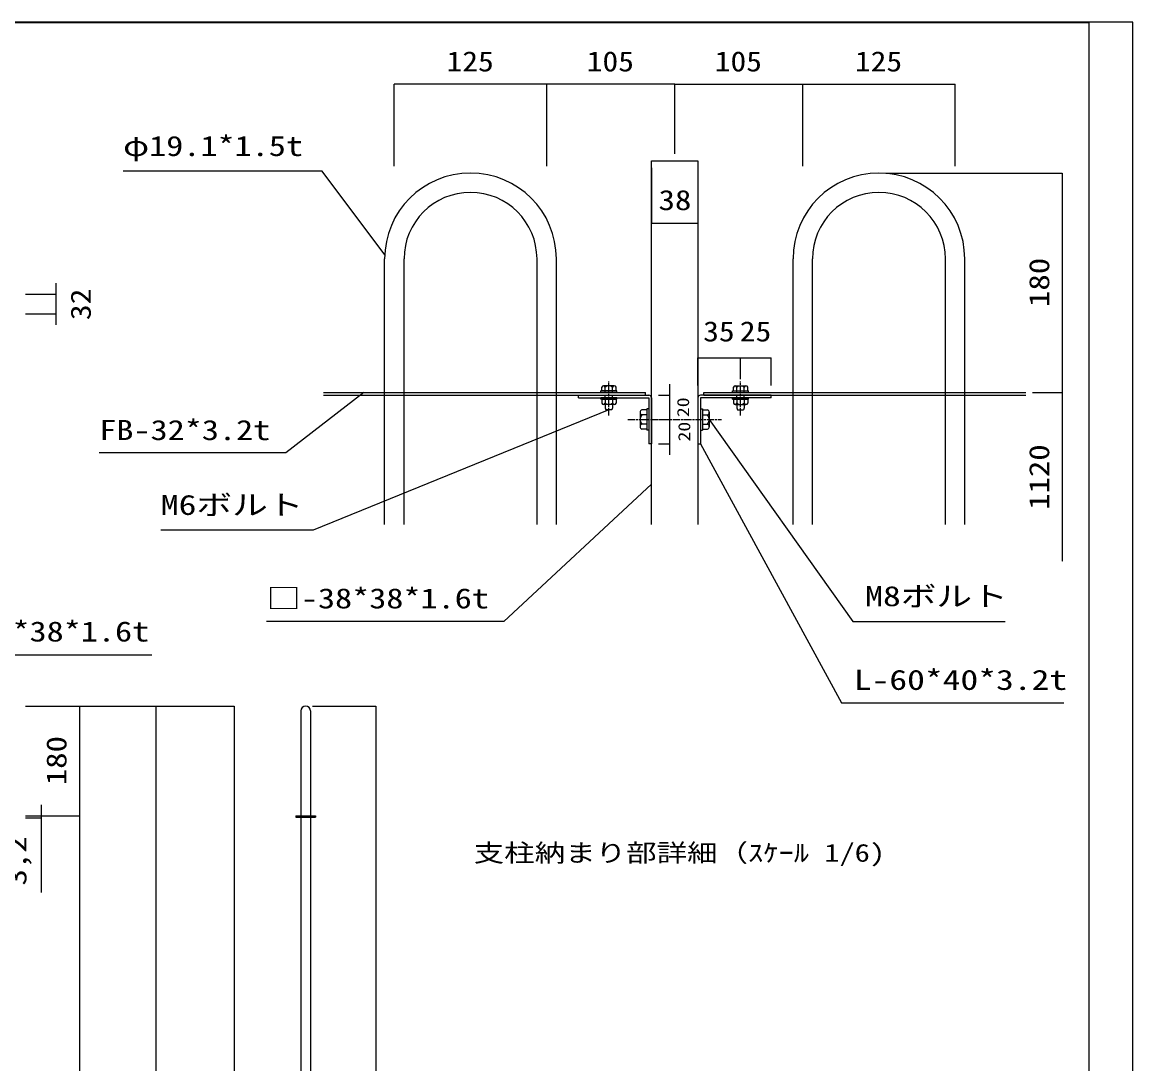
# Model space of a CAD drawing. Units: millimetres, scale not verified. Extents: x -209 to 200, y -148 to 137.
# Drawn here: x 47.9 to 199.7, y -5.4 to 137 of the extents above; entities that cross this region are included whole.
import ezdxf
from ezdxf.enums import TextEntityAlignment as Align

# ---------------------------------------------------------------- set-up
doc = ezdxf.new("R2010")
doc.units = ezdxf.units.MM
doc.linetypes.add('CHAIN', pattern=[18.5, 12, -1.5, 3.5, -1.5])
doc.linetypes.add('DASHED_SPACED', pattern=[12, 6, -6])
for name, color, linetype, lineweight in [('0-0', 6, 'Continuous', 25), ('0-1_0', 6, 'Continuous', 25), ('0-2_補助', 5, 'Continuous', 25), ('0-3_縦格子', 6, 'Continuous', 25), ('0-4_横桟', 2, 'Continuous', 25), ('0-5_支柱', 60, 'Continuous', 25), ('0-6_下地', 32, 'Continuous', 25), ('0-7_寸法', 3, 'Continuous', 25), ('0-8_寸法線', 3, 'Continuous', 25), ('0-A_ｾﾝﾀｰ', 1, 'CHAIN', 25)]:
    doc.layers.add(name, color=color, linetype=linetype, lineweight=lineweight)
doc.styles.add('ＭＳ ゴシック', font='')
doc.styles.get('ＭＳ ゴシック').set_extended_font_data('MS Gothic')

# ---------------------------------------------------------------- blocks, each defined once
blk = doc.blocks.new('filled_dot')
at = {"color": 0, "linetype": 'Continuous', "lineweight": -2, "const_width": 1.25}
blk.add_lwpolyline([(-0.625, 0, 1), (0.625, 0, 1)], format="xyb", close=True, dxfattribs=at)
blk = doc.blocks.new('A$C54DE35E0')
at = {"layer": '0-1_0'}
for p, q in [((0, 0), (556.725, 0)), ((556.725, 0), (556.725, -399))]:
    blk.add_line(p, q, dxfattribs=at)
blk = doc.blocks.new('filled_arrow')
at = {"color": 0, "linetype": 'Continuous', "lineweight": -2}
blk.add_solid([(7.5, 1.25), (0, 0), (7.5, -1.25)], dxfattribs=at)
blk = doc.blocks.new('DIMENSION_010_')
at = {"layer": '0-7_寸法'}
blk.add_lwpolyline([(5938.01, -279.55), (5835.41, -142.23), (5826.41, -142.23), (5508.84, -142.23)], dxfattribs=at)
at = {"layer": '0-7_寸法', "xscale": 0.1, "yscale": 0.1, "rotation": 306.8}
blk.add_blockref('filled_arrow', (5938.01, -279.55), dxfattribs=at)
at = {"layer": '0-7_寸法', "style": 'ＭＳ ゴシック', "width": 1.25}
blk.add_text('φ19.1*1.5t', height=32.99, dxfattribs=at).set_placement((5508.84, -127.32), align=Align.BOTTOM_LEFT)
blk = doc.blocks.new('DIMENSION_011_')
at = {"layer": '0-7_寸法'}
blk.add_lwpolyline([(5903.53, -505.27), (5775.92, -604.57), (5766.92, -604.57), (5469.68, -604.57)], dxfattribs=at)
at = {"layer": '0-7_寸法', "xscale": 0.1, "yscale": 0.1, "rotation": 37.9}
blk.add_blockref('filled_arrow', (5903.53, -505.27), dxfattribs=at)
at = {"layer": '0-7_寸法', "style": 'ＭＳ ゴシック', "width": 1.25}
blk.add_text('FB-32*3.2t', height=32.99, dxfattribs=at).set_placement((5469.68, -593.32), align=Align.BOTTOM_LEFT)
blk = doc.blocks.new('DIMENSION_012_')
at = {"layer": '0-7_寸法'}
blk.add_lwpolyline([(6305.75, -533.67), (5820.79, -731.16), (5811.79, -731.16), (5570.75, -731.16)], dxfattribs=at)
at = {"layer": '0-7_寸法', "xscale": 0.1, "yscale": 0.1, "rotation": 22.2}
blk.add_blockref('filled_arrow', (6305.75, -533.67), dxfattribs=at)
at = {"layer": '0-7_寸法', "style": 'ＭＳ ゴシック', "width": 1.3}
blk.add_text('M6ボルト', height=32.99, dxfattribs=at).set_placement((5570.75, -716.14), align=Align.BOTTOM_LEFT)
blk = doc.blocks.new('DIMENSION_013_')
at = {"layer": '0-7_寸法'}
blk.add_lwpolyline([(6470.52, -549.67), (6706.07, -880.83), (6715.07, -880.83), (6956.11, -880.83)], dxfattribs=at)
at = {"layer": '0-7_寸法', "xscale": 0.1, "yscale": 0.1, "rotation": 125.4}
blk.add_blockref('filled_arrow', (6470.52, -549.67), dxfattribs=at)
at = {"layer": '0-7_寸法', "style": 'ＭＳ ゴシック', "width": 1.3}
blk.add_text('M8ボルト', height=32.99, dxfattribs=at).set_placement((6726.32, -865.81), align=Align.BOTTOM_LEFT)
blk = doc.blocks.new('DIMENSION_014_')
at = {"layer": '0-7_寸法'}
blk.add_lwpolyline([(5068.34, -1019.78), (5166.58, -935.5), (5175.58, -935.5), (5555.96, -935.5)], dxfattribs=at)
at = {"layer": '0-7_寸法', "xscale": 0.1, "yscale": 0.1, "rotation": 220.6}
blk.add_blockref('filled_arrow', (5068.34, -1019.78), dxfattribs=at)
at = {"layer": '0-7_寸法', "style": 'ＭＳ ゴシック', "width": 1.25}
blk.add_text('□-38*38*1.6t', height=32.99, dxfattribs=at).set_placement((5186.83, -923.79), align=Align.BOTTOM_LEFT)
blk = doc.blocks.new('DIMENSION_015_')
at = {"layer": '0-7_寸法'}
blk.add_lwpolyline([(6375.75, -655.47), (6133.55, -881.15), (6124.55, -881.15), (5744.16, -881.15)], dxfattribs=at)
at = {"layer": '0-7_寸法', "xscale": 0.1, "yscale": 0.1, "rotation": 43}
blk.add_blockref('filled_arrow', (6375.75, -655.47), dxfattribs=at)
at = {"layer": '0-7_寸法', "style": 'ＭＳ ゴシック', "width": 1.25}
blk.add_text('□-38*38*1.6t', height=32.99, dxfattribs=at).set_placement((5744.16, -869.44), align=Align.BOTTOM_LEFT)
blk = doc.blocks.new('DIMENSION_016_')
at = {"layer": '0-7_寸法'}
blk.add_lwpolyline([(6456.15, -589.67), (6687.27, -1014.39), (6696.27, -1014.39), (7051.99, -1014.39)], dxfattribs=at)
at = {"layer": '0-7_寸法', "xscale": 0.1, "yscale": 0.1, "rotation": 118.6}
blk.add_blockref('filled_arrow', (6456.15, -589.67), dxfattribs=at)
at = {"layer": '0-7_寸法', "style": 'ＭＳ ゴシック', "width": 1.3}
blk.add_text('L-60*40*3.2t', height=32.99, dxfattribs=at).set_placement((6707.52, -1003.14), align=Align.BOTTOM_LEFT)
blk = doc.blocks.new('Viewport_NO.1')
at = {"layer": '0-2_補助'}
blk.add_lwpolyline([(7165.29, -3315.31), (7165.29, 102.1), (2258.89, 102.1)], dxfattribs=at)
at = {"layer": '0-3_縦格子'}
for p, q in [((5937.85, -721.9), (5937.85, -286.17)), ((5969.65, -721.9), (5969.65, -286.17)), ((6187.85, -721.9), (6187.85, -286.17)), ((6219.65, -721.9), (6219.65, -286.17)), ((6607.85, -721.9), (6607.85, -286.17)), ((6639.65, -721.9), (6639.65, -286.17)), ((6857.85, -721.9), (6857.85, -286.17)), ((6889.65, -721.9), (6889.65, -286.17)), ((5800.49, -1027.73), (5800.49, -2469.78)), ((5816.39, -1027.73), (5816.39, -2469.78))]:
    blk.add_line(p, q, dxfattribs=at)
for centre, radius in [((6078.75, -286.17), 140.9), ((6748.75, -286.17), 140.9), ((6078.75, -286.17), 109.1), ((6748.75, -286.17), 109.1), ((5808.44, -1027.73), 7.95)]:
    blk.add_arc(centre, radius, 0, 180, dxfattribs=at)
at = {"layer": '0-4_横桟'}
for p, q in [((5837.85, -505.27), (6365.75, -505.27)), ((5837.85, -509.67), (6365.75, -509.67)), ((6365.75, -509.67), (6365.75, -505.27)), ((6461.75, -505.27), (6989.65, -505.27)), ((6461.75, -509.67), (6461.75, -505.27)), ((6461.75, -509.67), (6989.65, -509.67)), ((5792.44, -1199.78), (5824.44, -1199.78)), ((5792.44, -1199.78), (5792.44, -1201.98)), ((5792.44, -1201.98), (5824.44, -1201.98)), ((5824.44, -1199.78), (5824.44, -1201.98))]:
    blk.add_line(p, q, dxfattribs=at)
at = {"layer": '0-5_支柱'}
blk.add_lwpolyline([(6375.75, -721.9), (6375.75, -125.27), (6451.75, -125.27), (6451.75, -721.9)], dxfattribs=at)
at = {"layer": '0-6_下地'}
for p, q in [((6255.75, -514.07), (6255.75, -509.67)), ((6255.75, -509.67), (6371.35, -509.67)), ((6318.95, -502.87), (6292.55, -502.87)), ((6318.95, -502.87), (6292.55, -502.87)), ((6292.55, -505.27), (6292.55, -502.87)), ((6318.95, -505.27), (6292.55, -505.27)), ((6293.96, -502.87), (6293.96, -496.65)), ((6317.54, -502.87), (6293.96, -502.87)), ((6314.59, -494.5), (6296.91, -494.5)), ((6299.86, -502.87), (6299.86, -496.65)), ((6311.64, -502.87), (6311.64, -496.65)), ((6317.54, -502.87), (6317.54, -496.65)), ((6318.95, -505.27), (6318.95, -502.87)), ((6571.75, -509.67), (6456.15, -509.67)), ((6508.55, -502.87), (6534.95, -502.87)), ((6508.55, -502.87), (6534.95, -502.87)), ((6508.55, -505.27), (6508.55, -502.87)), ((6508.55, -505.27), (6534.95, -505.27)), ((6509.96, -502.87), (6509.96, -496.65)), ((6509.96, -502.87), (6533.54, -502.87)), ((6512.91, -494.5), (6530.59, -494.5)), ((6515.86, -502.87), (6515.86, -496.65)), ((6527.64, -502.87), (6527.64, -496.65)), ((6533.54, -502.87), (6533.54, -496.65)), ((6534.95, -505.27), (6534.95, -502.87)), ((6571.75, -514.07), (6571.75, -509.67)), ((6255.75, -514.07), (6371.35, -514.07)), ((6292.55, -516.47), (6292.55, -514.07)), ((6318.95, -514.07), (6292.55, -514.07)), ((6318.95, -516.47), (6292.55, -516.47)), ((6293.96, -516.47), (6293.96, -522.69)), ((6295, -516.47), (6316.5, -516.47)), ((6314.59, -524.85), (6296.91, -524.85)), ((6299.75, -524.85), (6299.75, -530.67)), ((6299.86, -516.47), (6299.86, -522.69)), ((6311.64, -516.47), (6311.64, -522.69)), ((6311.75, -524.85), (6311.75, -530.67)), ((6317.54, -516.47), (6317.54, -522.69)), ((6318.95, -516.47), (6318.95, -514.07)), ((6371.35, -514.07), (6371.35, -589.67)), ((6375.75, -514.07), (6375.75, -589.67)), ((6451.75, -514.07), (6451.75, -589.67)), ((6571.75, -514.07), (6456.15, -514.07)), ((6456.15, -514.07), (6456.15, -589.67)), ((6508.55, -516.47), (6508.55, -514.07)), ((6508.55, -514.07), (6534.95, -514.07)), ((6508.55, -516.47), (6534.95, -516.47)), ((6509.96, -516.47), (6509.96, -522.69)), ((6532.5, -516.47), (6511, -516.47)), ((6512.91, -524.85), (6530.59, -524.85)), ((6515.75, -524.85), (6515.75, -530.67)), ((6515.86, -516.47), (6515.86, -522.69)), ((6527.64, -516.47), (6527.64, -522.69)), ((6527.75, -524.85), (6527.75, -530.67)), ((6533.54, -516.47), (6533.54, -522.69)), ((6534.95, -516.47), (6534.95, -514.07)), ((6299.75, -530.67), (6300.95, -533.67)), ((6356.98, -537.88), (6356.98, -561.46)), ((6368.15, -533.95), (6359.86, -533.95)), ((6368.15, -541.82), (6359.86, -541.82)), ((6368.15, -532.07), (6368.15, -567.27)), ((6368.15, -532.07), (6368.15, -567.27)), ((6371.35, -532.07), (6368.15, -532.07)), ((6368.15, -533.95), (6368.15, -565.39)), ((6371.35, -532.07), (6371.35, -567.27)), ((6456.15, -532.07), (6459.35, -532.07)), ((6456.15, -532.07), (6456.15, -567.27)), ((6459.35, -532.07), (6459.35, -567.27)), ((6459.35, -532.07), (6459.35, -567.27)), ((6459.35, -533.95), (6459.35, -565.39)), ((6459.35, -533.95), (6467.65, -533.95)), ((6459.35, -541.82), (6467.65, -541.82)), ((6470.52, -537.88), (6470.52, -561.46)), ((6527.75, -530.67), (6526.55, -533.67)), ((6368.15, -557.53), (6359.86, -557.53)), ((6459.35, -557.53), (6467.65, -557.53)), ((6368.15, -565.39), (6359.86, -565.39)), ((6371.35, -567.27), (6368.15, -567.27)), ((6456.15, -567.27), (6459.35, -567.27)), ((6459.35, -565.39), (6467.65, -565.39)), ((6375.75, -589.67), (6371.35, -589.67)), ((6451.75, -589.67), (6456.15, -589.67))]:
    blk.add_line(p, q, dxfattribs=at)
at = {"layer": '0-6_下地', "linetype": 'DASHED_SPACED'}
for p, q in [((6299.75, -516.47), (6299.75, -502.87)), ((6311.75, -516.47), (6311.75, -502.87)), ((6515.75, -516.47), (6515.75, -502.87)), ((6527.75, -516.47), (6527.75, -502.87))]:
    blk.add_line(p, q, dxfattribs=at)
at = {"layer": '0-6_下地'}
for points in [[(6311.75, -530.67), (6310.55, -533.67), (6300.95, -533.67)], [(6515.75, -530.67), (6516.95, -533.67), (6526.55, -533.67)]]:
    blk.add_lwpolyline(points, dxfattribs=at)
for centre, radius, start, end in [((6296.91, -497.59), 3.1, 17.74657, 162.25343), ((6305.75, -503.63), 9.13, 49.83207, 130.16793), ((6314.59, -497.59), 3.1, 17.74657, 162.25343), ((6371.35, -514.07), 4.4, 0, 90), ((6456.15, -514.07), 4.4, 90, 180), ((6512.91, -497.59), 3.1, 17.74657, 162.25343), ((6521.75, -503.63), 9.13, 49.83207, 130.16793), ((6530.59, -497.59), 3.1, 17.74657, 162.25343), ((6296.91, -521.75), 3.1, 197.74657, 342.25343), ((6305.75, -515.71), 9.13, 229.83207, 310.16793), ((6314.59, -521.75), 3.1, 197.74657, 342.25343), ((6512.91, -521.75), 3.1, 197.74657, 342.25343), ((6521.75, -515.71), 9.13, 229.83207, 310.16793), ((6530.59, -521.75), 3.1, 197.74657, 342.25343), ((6361.11, -537.88), 4.13, 107.74657, 252.25343), ((6369.16, -549.67), 12.18, 139.83207, 220.16793), ((6458.34, -549.67), 12.18, 319.83207, 40.16793), ((6466.39, -537.88), 4.13, 287.74657, 72.25343), ((6361.11, -561.46), 4.13, 107.74657, 252.25343), ((6466.39, -561.46), 4.13, 287.74657, 72.25343)]:
    blk.add_arc(centre, radius, start, end, dxfattribs=at)
at = {"layer": '0-7_寸法'}
for p, q in [((6203.75, 0.2), (5953.75, 0.2)), ((5953.75, -134.02), (5953.75, 0.2)), ((6413.75, 0.2), (6203.75, 0.2)), ((6203.75, -134.02), (6203.75, 0.2)), ((6203.75, -134.02), (6203.75, 0.2)), ((6413.75, 0.2), (6623.75, 0.2)), ((6413.75, -114.02), (6413.75, 0.2)), ((6413.75, -114.02), (6413.75, 0.2)), ((6623.75, -134.02), (6623.75, 0.2)), ((6623.75, 0.2), (6873.75, 0.2)), ((6623.75, -134.02), (6623.75, 0.2)), ((6873.75, -134.02), (6873.75, 0.2)), ((6375.75, -136.52), (6375.75, -227.32)), ((6451.75, -136.52), (6451.75, -227.32)), ((6760, -145.27), (7049.35, -145.27)), ((7049.35, -145.27), (7049.35, -505.27)), ((6375.75, -227.32), (6451.75, -227.32)), ((5398.26, -326.21), (5398.26, -394.21)), ((5348.54, -344.21), (5398.26, -344.21)), ((5348.54, -376.21), (5398.26, -376.21)), ((6451.75, -448.32), (6521.75, -448.32)), ((6451.75, -494.02), (6451.75, -448.32)), ((6521.75, -483.25), (6521.75, -448.32)), ((6521.75, -448.32), (6571.75, -448.32)), ((6521.75, -483.25), (6521.75, -448.32)), ((6571.75, -494.02), (6571.75, -448.32)), ((6405.12, -491.67), (6405.12, -567.67)), ((6387, -509.67), (6405.12, -509.67)), ((7000.9, -505.27), (7049.35, -505.27)), ((7000.9, -505.27), (7049.35, -505.27)), ((7049.35, -505.27), (7049.35, -781.9)), ((6405.12, -531.67), (6405.12, -607.67)), ((6387, -549.67), (6405.12, -549.67)), ((6387, -549.67), (6405.12, -549.67)), ((6387, -589.67), (6405.12, -589.67)), ((5348.54, -1019.78), (5437.08, -1019.78)), ((5348.54, -1019.78), (5562.4, -1019.78)), ((5348.54, -1019.78), (5691.17, -1019.78)), ((5437.08, -1019.78), (5437.08, -1199.78)), ((5562.4, -1019.78), (5562.4, -2469.78)), ((5691.17, -1019.78), (5691.17, -2519.78)), ((5819.69, -1019.78), (5923.33, -1019.78)), ((5923.33, -1019.78), (5923.33, -2469.78)), ((5374.31, -1181.78), (5374.31, -1325.48)), ((5348.54, -1199.78), (5437.08, -1199.78)), ((5348.54, -1199.78), (5437.08, -1199.78)), ((5348.54, -1199.78), (5374.31, -1199.78)), ((5437.08, -1199.78), (5437.08, -2319.78)), ((5348.54, -1202.98), (5374.31, -1202.98))]:
    blk.add_line(p, q, dxfattribs=at)
at = {"layer": '0-A_ｾﾝﾀｰ'}
for p, q in [((6305.75, -543.18), (6305.75, -487.56)), ((6305.75, -543.18), (6305.75, -487.56)), ((6521.75, -543.18), (6521.75, -487.56)), ((6521.75, -543.18), (6521.75, -487.56)), ((6336.98, -549.67), (6490.52, -549.67))]:
    blk.add_line(p, q, dxfattribs=at)
at = {"layer": '0-0', "xscale": 8.555155, "yscale": 8.555155}
blk.add_blockref('A$C54DE35E0', (2330.4, 101.4), dxfattribs=at)
at = {"layer": '0-7_寸法'}
for name, p, xscale, yscale, rotation in [('filled_dot', (5953.75, 0.2), 0.3, 0.3, 180), ('filled_dot', (6203.75, 0.2), 0.3, 0.3, 180), ('filled_dot', (6413.75, 0.2), 0.3, 0.3, 180), ('filled_dot', (6623.75, 0.2), 0.3, 0.3, 180), ('filled_dot', (7049.35, -145.27), 0.3, 0.3, 90), ('filled_dot', (6375.75, -227.32), 0.3, 0.3, 180), ('filled_dot', (5398.26, -344.21), 0.3, 0.3, 270), ('filled_dot', (5398.26, -376.21), 0.3, 0.3, 90), ('filled_dot', (6451.75, -448.32), 0.3, 0.3, 180), ('filled_dot', (6521.75, -448.32), 0.3, 0.3, 180), ('filled_dot', (6405.12, -509.67), 0.3, 0.3, 270), ('filled_dot', (7049.35, -505.27), 0.3, 0.3, 270), ('filled_dot', (7049.35, -505.27), 0.3, 0.3, 90), ('filled_dot', (6405.12, -549.67), 0.3, 0.3, 90), ('filled_dot', (6405.12, -549.67), 0.3, 0.3, 270), ('filled_dot', (6405.12, -589.67), 0.3, 0.3, 90), ('filled_arrow', (7049.35, -781.9), 0.1, 0.1, 270), ('filled_dot', (5437.08, -1019.78), 0.3, 0.3, 90), ('filled_dot', (5562.4, -1019.78), 0.3, 0.3, 90), ('filled_dot', (5691.17, -1019.78), 0.3, 0.3, 90), ('filled_dot', (5923.33, -1019.78), 0.3, 0.3, 90), ('filled_dot', (5374.31, -1199.78), 0.3, 0.3, 270), ('filled_dot', (5437.08, -1199.78), 0.3, 0.3, 270), ('filled_dot', (5437.08, -1199.78), 0.3, 0.3, 90), ('filled_dot', (5374.31, -1202.98), 0.3, 0.3, 90)]:
    blk.add_blockref(name, p, dxfattribs=dict(at, xscale=xscale, yscale=yscale, rotation=rotation))
at = {"layer": '0-7_寸法', "xscale": 0.3, "yscale": 0.3}
for p in [(6203.75, 0.2), (6413.75, 0.2), (6623.75, 0.2), (6873.75, 0.2), (6451.75, -227.32), (6521.75, -448.32), (6571.75, -448.32)]:
    blk.add_blockref('filled_dot', p, dxfattribs=at)
at = {"layer": '0-7_寸法'}
for name in ['DIMENSION_010_', 'DIMENSION_011_', 'DIMENSION_012_', 'DIMENSION_013_', 'DIMENSION_016_', 'DIMENSION_015_', 'DIMENSION_014_']:
    blk.add_blockref(name, (0, 0), dxfattribs=at)
at = {"layer": '0-7_寸法', "style": 'ＭＳ ゴシック'}
for s, width, p in [('125', 1.15, (6039.46, 11.45)), ('105', 1.15, (6269.46, 11.45)), ('105', 1.15, (6479.46, 11.45)), ('125', 1.15, (6709.46, 11.45)), ('38', 1.2, (6387.25, -216.07)), ('35', 1.15, (6460.48, -431.45)), ('25', 1.15, (6520.6, -431.45))]:
    blk.add_text(s, height=32.99, dxfattribs=dict(at, width=width)).set_placement(p, align=Align.BOTTOM_LEFT)
for s, height, width, p in [('180', 32.99, 1.2, (7038.1, -365.13)), ('32', 32.99, 1.15, (5465.65, -386.59)), ('20', 19.79, 1.2, (6443.36, -545.71)), ('20', 19.79, 1.2, (6445.24, -585.71)), ('1120', 32.99, 1.2, (7038.1, -698.06)), ('180', 32.99, 1.2, (5425.83, -1149.64)), ('3,2', 32.99, 1.2, (5360.2, -1314.23))]:
    blk.add_text(s, height=height, rotation=90, dxfattribs=dict(at, width=width)).set_placement(p, align=Align.BOTTOM_LEFT)
at = {"layer": '0-8_寸法線', "style": 'ＭＳ ゴシック', "width": 1.25}
blk.add_text('支柱納まり部詳細（ｽｹｰﾙ 1/6)', height=29.33, dxfattribs=at).set_placement((6084.07, -1284.02), align=Align.BOTTOM_LEFT)

msp = doc.modelspace()

# ---------------------------------------------------------------- block references
at = {"layer": '0-0', "xscale": 0.08333333, "yscale": 0.08333333}
msp.add_blockref('Viewport_NO.1', (-397.363, 128.527), dxfattribs=at)

doc.saveas('drawing.dxf')
